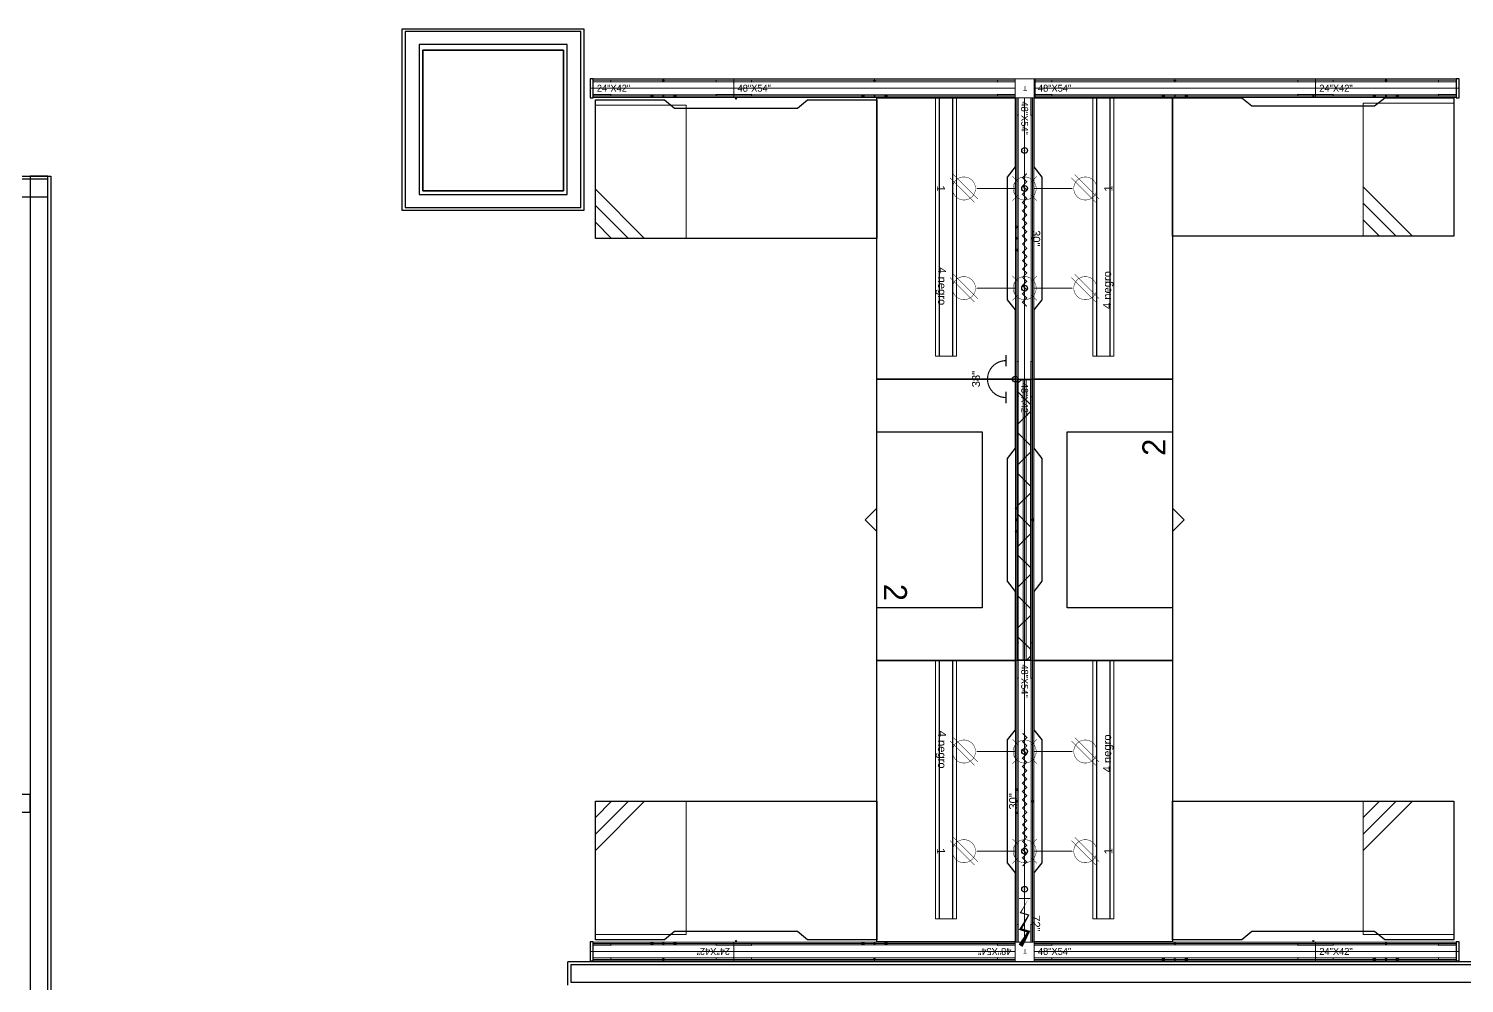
# Model space of a CAD drawing. Extents: x -170 to 1783, y -20 to 1205.
# Drawn here: x 1121.7 to 1366.8, y 743.8 to 906.7 of the extents above; entities that cross this region are included whole.
import ezdxf
from ezdxf.enums import TextEntityAlignment as Align

# ---------------------------------------------------------------- set-up
doc = ezdxf.new("R2010")
doc.units = 0
doc.header["$LTSCALE"] = 96
doc.header["$MEASUREMENT"] = 0
for name, color, linetype in [('A-WALL-EXIST_A', 7, 'Continuous'), ('DD2D', 7, 'Continuous'), ('DD2D_Geometry', 7, 'Continuous'), ('ELECTRI', 7, 'Continuous'), ('ENFASIS NEW', 7, 'Continuous'), ('I-E-FILL-DMSE_A', 7, 'Continuous'), ('I-E-WALL-DMSE_A', 7, 'Continuous'), ('I-E-WALL_A', 7, 'Continuous'), ('I-N-FILL-TNT_A', 7, 'Continuous'), ('I-N-WALL_A', 7, 'Continuous'), ('LATEFILE', 7, 'Continuous'), ('LATFILE', 7, 'Continuous'), ('LF', 7, 'Continuous'), ('S7000', 7, 'Continuous'), ('TEXT HARNESS', 7, 'Continuous'), ('X-BASE-04-EXISTING', 7, 'Continuous'), ('X-BASE-04-EXISTING_A', 7, 'Continuous')]:
    doc.layers.add(name, color=color, linetype=linetype)
doc.styles.add('ARIAL', font='arial.ttf')

# ---------------------------------------------------------------- blocks, each defined once
blk = doc.blocks.new('_BL_0001')
at = {"layer": 'X-BASE-04-EXISTING', "color": 92, "linetype": 'Continuous'}
for p, q in [((12, 12), (-12, 12)), ((-12, 12), (-12, -12)), ((12, -12), (12, 12)), ((-12, -12), (12, -12)), ((-12, -12), (-12, -12))]:
    blk.add_line(p, q, dxfattribs=at)
blk = doc.blocks.new('DD40102448AB')
at = {"color": 1}
for p, q in [((0.0035, -0.0035), (-0.0035, 0.0035)), ((0.0035, 0.0035), (-0.0035, -0.0035))]:
    blk.add_line(p, q, dxfattribs=at)
blk.add_lwpolyline([(-0.2662, -0.0417), (0.2662, -0.0417), (0.31, -0.0067), (0.61, -0.0067), (0.61, -0.6067), (-0.61, -0.6067), (-0.61, -0.0067), (-0.31, -0.0067)], close=True)
blk.add_point((0, 0))
blk.add_point((0, 0))
blk.add_point((0, 0), dxfattribs=at)
blk = doc.blocks.new('DD330148S')
at = {"color": 0, "linetype": 'Continuous', "lineweight": 0}
for p, q in [((0, 0.0304), (0, 0.045)), ((0, 0.045), (1.12, 0.045)), ((0, 0.0288), (0, 0.0304)), ((0, 0.03), (1.12, 0.03)), ((0, 0.0288), (1.12, 0.0288)), ((0, 0.0284), (0, 0.0288)), ((0, -0.0284), (0, 0.0284)), ((1.12, 0.0304), (1.12, 0.045)), ((1.12, 0.0288), (1.12, 0.0304)), ((1.12, 0.0284), (1.12, 0.0288)), ((1.12, -0.0284), (1.12, 0.0284)), ((0, -0.0288), (0, -0.0284)), ((0, -0.0304), (0, -0.0288)), ((0, -0.0288), (1.12, -0.0288)), ((0, -0.03), (1.12, -0.03)), ((0, -0.045), (0, -0.0304)), ((0, -0.045), (1.12, -0.045)), ((1.12, -0.0288), (1.12, -0.0284)), ((1.12, -0.0304), (1.12, -0.0288)), ((1.12, -0.045), (1.12, -0.0304))]:
    blk.add_line(p, q, dxfattribs=at)
blk = doc.blocks.new('S7012')
at = {"lineweight": 0}
for p, q in [((0.18, -0.577), (0.393, -0.364)), ((0.25, -0.577), (0.393, -0.434)), ((0.323, -0.577), (0.393, -0.507))]:
    blk.add_line(p, q, dxfattribs=at)
blk.add_lwpolyline([(0, 0), (0.393, 0), (0.393, -0.577), (0, -0.577)], close=True, dxfattribs=at)
blk = doc.blocks.new('LF4023027S')
at = {"layer": 'LATEFILE'}
for points in [[(0, 0), (0.762, 0), (0.762, -0.457), (0, -0.457)], [(0.331, -0.457), (0.381, -0.507), (0.431, -0.457)]]:
    blk.add_lwpolyline(points, close=True, dxfattribs=at)
at = {"layer": 'LATFILE', "insert": (0.6583, -0.3262), "char_height": 0.1, "width": 0.07696, "attachment_point": 1}
blk.add_mtext('2', dxfattribs=at)
blk = doc.blocks.new('829030')
at = {"color": 1}
for points in [[(0.1, 0.009, 0.005, 0.005, 0), (0.118, -0.009, 0.005, 0.005, 0), (0.136, 0.009, 0.005, 0.005, 0), (0.154, -0.009, 0.005, 0.005, 0), (0.172, 0.009, 0.005, 0.005, 0), (0.19, -0.009, 0.005, 0.005, 0), (0.208, 0.009, 0.005, 0.005, 0), (0.226, -0.009, 0.005, 0.005, 0), (0.244, 0.009, 0.005, 0.005, 0), (0.262, -0.009, 0.005, 0.005, 0), (0.28, 0.009, 0.005, 0.005, 0), (0.298, -0.009, 0.005, 0.005, 0), (0.316, 0.009, 0.005, 0.005, 0), (0.334, -0.009, 0.005, 0.005, 0), (0.352, 0.009, 0.005, 0.005, 0), (0.37, -0.009, 0.005, 0.005, 0), (0.388, 0.009, 0.005, 0.005, 0), (0.406, -0.009, 0.005, 0.005, 0), (0.424, 0.009, 0.005, 0.005, 0), (0.442, -0.009, 0.005, 0.005, 0), (0.46, 0.009, 0.005, 0.005, 0), (0.478, -0.009, 0.005, 0.005, 0), (0.496, 0.009, 0.005, 0.005, 0), (0.514, -0.009, 0.005, 0.005, 0), (0.532, 0.009, 0.005, 0.005, 0), (0.55, -0.009, 0, 0, 0)], [(0.676, 0.009, 0.005, 0.005, 0), (0.658, -0.009, 0.005, 0.005, 0), (0.64, 0.009, 0.005, 0.005, 0), (0.622, -0.009, 0.005, 0.005, 0), (0.604, 0.009, 0.005, 0.005, 0), (0.586, -0.009, 0.005, 0.005, 0), (0.568, 0.009, 0.005, 0.005, 0), (0.55, -0.009, 0, 0, 0)]]:
    blk.add_lwpolyline(points, format="xyseb", dxfattribs=at)
at = {"color": 1, "const_width": 0.002}
for points in [[(0.1385, 0.0265), (0.112, 0.053)], [(0.1915, 0.0265), (0.218, 0.053)], [(0.5705, 0.0265), (0.544, 0.053)], [(0.6235, 0.0265), (0.65, 0.053)], [(0.1385, -0.0265), (0.112, -0.053)], [(0.1915, -0.0265), (0.218, -0.053)], [(0.5705, -0.0265), (0.544, -0.053)], [(0.6235, -0.0265), (0.65, -0.053)]]:
    blk.add_lwpolyline(points, dxfattribs=at)
for points in [[(0.165, -0.05, -1), (0.165, 0.05, -1)], [(0.597, -0.05, 1), (0.597, 0.05, 1)]]:
    blk.add_lwpolyline(points, format="xyb", close=True, dxfattribs=at)
at = {"color": 1}
blk.add_circle((0, 0), 0.0125, dxfattribs=at)
blk.add_point((0, 0), dxfattribs=at)
at = {"layer": 'TEXT HARNESS', "color": 1, "style": 'ARIAL'}
blk.add_text('30"', height=0.03469, dxfattribs=at).set_placement((0.381, 0.05), align=Align.MIDDLE)
blk = doc.blocks.new('*X98')
at = {"color": 0}
for p, q in [((7.5281, 6.1139), (7.5811, 6.1669)), ((7.6746, 6.1139), (7.6216, 6.1669)), ((7.7049, 6.1139), (7.7579, 6.1669)), ((7.8514, 6.1139), (7.7984, 6.1669)), ((7.8817, 6.1139), (7.9347, 6.1669)), ((8.0282, 6.1139), (7.9752, 6.1669)), ((8.0585, 6.1139), (8.1115, 6.1669)), ((8.205, 6.1139), (8.152, 6.1669)), ((8.2353, 6.1139), (8.2883, 6.1669)), ((8.3818, 6.1139), (8.3288, 6.1669)), ((8.412, 6.1139), (8.465, 6.1669)), ((8.5585, 6.1139), (8.5055, 6.1669)), ((8.5888, 6.1139), (8.6418, 6.1669)), ((8.6971, 6.1521), (8.6823, 6.1669)), ((7.4979, 6.1139), (7.4811, 6.1307))]:
    blk.add_line(p, q, dxfattribs=at)
blk = doc.blocks.new('808648')
at = {"color": 5}
for p, q in [((-1.216, 0), (0, 0)), ((-1.216, -0.053), (-1.216, 0)), ((0, 0), (0, -0.053)), ((0, -0.053), (-1.216, -0.053))]:
    blk.add_line(p, q, dxfattribs=at)
blk.add_blockref('*X98', (-8.6971, -6.1669), dxfattribs=at)
blk = doc.blocks.new('817738')
at = {"color": 3, "const_width": 0.005}
blk.add_lwpolyline([(0.08, 0.04, 1), (-0.08, 0.04)], format="xyb", dxfattribs=at)
for points in [[(-0.055, 0.04), (-0.105, 0.04)], [(0.055, 0.04), (0.105, 0.04)]]:
    blk.add_lwpolyline(points, dxfattribs=at)
at = {"color": 3}
blk.add_circle((0, 0), 0.0125, dxfattribs=at)
blk.add_point((0, 0), dxfattribs=at)
at = {"layer": 'TEXT HARNESS', "color": 3, "style": 'ARIAL'}
blk.add_text('38"', height=0.03469, dxfattribs=at).set_placement((0, 0.17), align=Align.MIDDLE)
blk = doc.blocks.new('8065E1C')
at = {"color": 1, "const_width": 0.005}
blk.add_lwpolyline([(0.025, -0.04), (-0.025, -0.04)], dxfattribs=at)
at = {"color": 1}
for points in [[(0, -0.04, 0.005, 0.005, 0), (0, -0.165, 0.025, 0, 0), (0, -0.2114, 0, 0, 0)], [(-0.0601, -0.309, 0.002, 0.002, 0), (0.046, -0.2029, 0.002, 0.002, 0)], [(-0.046, -0.3231, 0.002, 0.002, 0), (0.0601, -0.217, 0.002, 0.002, 0)]]:
    blk.add_lwpolyline(points, format="xyseb", dxfattribs=at)
at = {"color": 1, "const_width": 0.002}
blk.add_lwpolyline([(-0.05, -0.263, -1), (0.05, -0.263, -1)], format="xyb", close=True, dxfattribs=at)
at = {"color": 1}
blk.add_circle((0, 0), 0.0125, dxfattribs=at)
blk.add_point((0, 0), dxfattribs=at)
at = {"layer": 'TEXT HARNESS', "color": 1, "style": 'ARIAL'}
blk.add_text('1', height=0.0347, dxfattribs=at).set_placement((0, -0.363), align=Align.MIDDLE)
blk = doc.blocks.new('8065E4C')
at = {"color": 1, "const_width": 0.005}
blk.add_lwpolyline([(0.025, -0.04), (-0.025, -0.04)], dxfattribs=at)
at = {"color": 1}
for points in [[(0, -0.04, 0.005, 0.005, 0), (0, -0.165, 0.025, 0, 0), (0, -0.2114, 0, 0, 0)], [(-0.0601, -0.309, 0.002, 0.002, 0), (0.046, -0.2029, 0.002, 0.002, 0)], [(-0.046, -0.3231, 0.002, 0.002, 0), (0.0601, -0.217, 0.002, 0.002, 0)]]:
    blk.add_lwpolyline(points, format="xyseb", dxfattribs=at)
at = {"color": 1, "const_width": 0.002}
blk.add_lwpolyline([(-0.05, -0.263, -1), (0.05, -0.263, -1)], format="xyb", close=True, dxfattribs=at)
at = {"color": 1}
blk.add_circle((0, 0), 0.0125, dxfattribs=at)
blk.add_point((0, 0), dxfattribs=at)
at = {"layer": 'TEXT HARNESS', "color": 1, "style": 'ARIAL'}
blk.add_text('4 negro', height=0.03469, dxfattribs=at).set_placement((-0.0081, -0.363), align=Align.MIDDLE)
blk = doc.blocks.new('818072')
at = {"color": 1}
blk.add_lwpolyline([(0.04, 0.0177, 0, 0.005, 0), (0.1012, -0.0177, 0.005, 0.005, 0), (0.112, 0.0177, 0.005, 0.01, 0), (0.173, -0.0176, 0.01, 0.01, 0), (0.184, 0.0177, 0.01, 0.02, 0), (0.245, -0.0176, 0.02, 0.02, 0)], format="xyseb", dxfattribs=at)
at = {"color": 1, "const_width": 0.005}
blk.add_lwpolyline([(0.04, 0.025), (0.04, -0.025)], dxfattribs=at)
at = {"color": 1}
blk.add_circle((0, 0), 0.0125, dxfattribs=at)
blk.add_point((0, 0), dxfattribs=at)
at = {"layer": 'TEXT HARNESS', "color": 1, "style": 'ARIAL'}
blk.add_text('72"', height=0.03469, dxfattribs=at).set_placement((0.148, 0.05), align=Align.MIDDLE)
blk = doc.blocks.new('DD101024422D')
at = {"color": 1, "linetype": 'Continuous', "lineweight": 0}
for p, q in [((0, -0.0255), (0, 0.0255)), ((0.0017, 0.0275), (0.0218, 0.0275)), ((0.002, 0.0275), (0.0215, 0.0275)), ((0.0747, 0.0275), (0.0215, 0.0275)), ((0.0747, 0.0275), (0.075, 0.0275)), ((0.0765, 0.026), (0.0765, 0.0343)), ((0.5335, 0.0343), (0.0765, 0.0343)), ((0.5335, 0.0343), (0.5335, 0.026)), ((0.5353, 0.0275), (0.535, 0.0275)), ((0.5353, 0.0275), (0.5885, 0.0275)), ((0.6083, 0.0275), (0.5882, 0.0275)), ((0.608, 0.0275), (0.5885, 0.0275)), ((0.61, -0.0255), (0.61, 0.0255)), ((0.025, -0.0275), (0.002, -0.0275)), ((0.025, -0.0275), (0.0747, -0.0275)), ((0.0747, -0.0275), (0.075, -0.0275)), ((0.0765, -0.0343), (0.0765, -0.026)), ((0.5335, -0.0343), (0.0765, -0.0343)), ((0.5335, -0.026), (0.5335, -0.0343)), ((0.5353, -0.0275), (0.535, -0.0275)), ((0.585, -0.0275), (0.5353, -0.0275)), ((0.585, -0.0275), (0.608, -0.0275))]:
    blk.add_line(p, q, dxfattribs=at)
at = {"color": 1}
for p, q in [((0.3015, 0.0379), (0.3085, 0.0308)), ((0.3015, 0.0308), (0.3085, 0.0379)), ((0.3015, -0.0379), (0.3085, -0.0308)), ((0.3015, -0.0308), (0.3085, -0.0379))]:
    blk.add_line(p, q, dxfattribs=at)
for centre in [(0.255, -0.0343), (0.355, -0.0343)]:
    blk.add_circle(centre, 0.005, dxfattribs=at)
at = {"color": 1, "linetype": 'Continuous', "lineweight": 0}
for centre, radius, start, end in [((0.002, 0.0255), 0.00203, 90, 180), ((0.075, 0.026), 0.00151, 10.02098, 90), ((0.075, 0.026), 0.00151, 0, 10.02098), ((0.535, 0.026), 0.00151, 90, 169.97902), ((0.535, 0.026), 0.00151, 169.97902, 180), ((0.535, 0.026), 0.00151, 169.97902, 180), ((0.608, 0.0255), 0.00203, 0, 90), ((0.002, -0.0255), 0.00203, 180, 270), ((0.075, -0.026), 0.00151, 270, 349.97902), ((0.075, -0.026), 0.00151, 349.97902, 0), ((0.535, -0.026), 0.00151, 180, 190.02098), ((0.535, -0.026), 0.00151, 180, 190.02098), ((0.535, -0.026), 0.00151, 190.02098, 270), ((0.608, -0.0255), 0.00203, 270, 0)]:
    blk.add_arc(centre, radius, start, end, dxfattribs=at)
at = {"color": 1}
for p in [(0.305, 0.0343), (0.305, -0.0343)]:
    blk.add_point(p, dxfattribs=at)
at = {"insert": (0.0165, 0.0151), "char_height": 0.03, "attachment_point": 1}
blk.add_mtext_dynamic_manual_height_columns('24"X42"', width=75.494015, gutter_width=12.5, heights=[0], dxfattribs=at)
blk = doc.blocks.new('SPACE_DD10102442')
at = {"linetype": 'Continuous', "lineweight": 0}
blk.add_blockref('DD101024422D', (0, 0), dxfattribs=at)
blk = doc.blocks.new('DD101048542D')
at = {"color": 3, "linetype": 'Continuous', "lineweight": 0}
for p, q in [((0, -0.0255), (0, 0.0255)), ((0.0017, 0.0275), (0.0218, 0.0275)), ((0.002, 0.0275), (0.0215, 0.0275)), ((0.0747, 0.0275), (0.0215, 0.0275)), ((0.0747, 0.0275), (0.075, 0.0275)), ((0.0765, 0.026), (0.0765, 0.0343)), ((1.1435, 0.0343), (0.0765, 0.0343)), ((1.1435, 0.0343), (1.1435, 0.026)), ((1.1453, 0.0275), (1.145, 0.0275)), ((1.1453, 0.0275), (1.1985, 0.0275)), ((1.2183, 0.0275), (1.1982, 0.0275)), ((1.218, 0.0275), (1.1985, 0.0275)), ((1.22, -0.0255), (1.22, 0.0255)), ((0.025, -0.0275), (0.002, -0.0275)), ((0.025, -0.0275), (0.0747, -0.0275)), ((0.0747, -0.0275), (0.075, -0.0275)), ((0.0765, -0.0343), (0.0765, -0.026)), ((1.1435, -0.0343), (0.0765, -0.0343)), ((1.1435, -0.026), (1.1435, -0.0343)), ((1.1453, -0.0275), (1.145, -0.0275)), ((1.195, -0.0275), (1.1453, -0.0275)), ((1.195, -0.0275), (1.218, -0.0275))]:
    blk.add_line(p, q, dxfattribs=at)
at = {"color": 3}
for p, q in [((0.6065, 0.0379), (0.6135, 0.0308)), ((0.6065, 0.0308), (0.6135, 0.0379)), ((0.6065, -0.0379), (0.6135, -0.0308)), ((0.6065, -0.0308), (0.6135, -0.0379))]:
    blk.add_line(p, q, dxfattribs=at)
for centre in [(0.56, -0.0343), (0.66, -0.0343)]:
    blk.add_circle(centre, 0.005, dxfattribs=at)
at = {"color": 3, "linetype": 'Continuous', "lineweight": 0}
for centre, radius, start, end in [((0.002, 0.0255), 0.00203, 90, 180), ((0.075, 0.026), 0.00151, 10.02098, 90), ((0.075, 0.026), 0.00151, 0, 10.02098), ((1.145, 0.026), 0.00151, 90, 169.97902), ((1.145, 0.026), 0.00151, 169.97902, 180), ((1.145, 0.026), 0.00151, 169.97902, 180), ((1.218, 0.0255), 0.00203, 0, 90), ((0.002, -0.0255), 0.00203, 180, 270), ((0.075, -0.026), 0.00151, 270, 349.97902), ((0.075, -0.026), 0.00151, 349.97902, 0), ((1.145, -0.026), 0.00151, 180, 190.02098), ((1.145, -0.026), 0.00151, 180, 190.02098), ((1.145, -0.026), 0.00151, 190.02098, 270), ((1.218, -0.0255), 0.00203, 270, 0)]:
    blk.add_arc(centre, radius, start, end, dxfattribs=at)
at = {"color": 3}
for p in [(0.61, 0.0343), (0.61, -0.0343)]:
    blk.add_point(p, dxfattribs=at)
at = {"insert": (0.0165, 0.0151), "char_height": 0.03, "attachment_point": 1}
blk.add_mtext_dynamic_manual_height_columns('48"X54"', width=75.494015, gutter_width=12.5, heights=[0], dxfattribs=at)
blk = doc.blocks.new('SPACE_DD10104854')
at = {"linetype": 'Continuous', "lineweight": 0}
blk.add_blockref('DD101048542D', (0, 0), dxfattribs=at)
blk = doc.blocks.new('DD101048422D')
at = {"color": 1, "linetype": 'Continuous', "lineweight": 0}
for p, q in [((0, -0.0255), (0, 0.0255)), ((0.0017, 0.0275), (0.0218, 0.0275)), ((0.002, 0.0275), (0.0215, 0.0275)), ((0.0747, 0.0275), (0.0215, 0.0275)), ((0.0747, 0.0275), (0.075, 0.0275)), ((0.0765, 0.026), (0.0765, 0.0343)), ((1.1435, 0.0343), (0.0765, 0.0343)), ((1.1435, 0.0343), (1.1435, 0.026)), ((1.1453, 0.0275), (1.145, 0.0275)), ((1.1453, 0.0275), (1.1985, 0.0275)), ((1.2183, 0.0275), (1.1982, 0.0275)), ((1.218, 0.0275), (1.1985, 0.0275)), ((1.22, -0.0255), (1.22, 0.0255)), ((0.025, -0.0275), (0.002, -0.0275)), ((0.025, -0.0275), (0.0747, -0.0275)), ((0.0747, -0.0275), (0.075, -0.0275)), ((0.0765, -0.0343), (0.0765, -0.026)), ((1.1435, -0.0343), (0.0765, -0.0343)), ((1.1435, -0.026), (1.1435, -0.0343)), ((1.1453, -0.0275), (1.145, -0.0275)), ((1.195, -0.0275), (1.1453, -0.0275)), ((1.195, -0.0275), (1.218, -0.0275))]:
    blk.add_line(p, q, dxfattribs=at)
at = {"color": 1}
for p, q in [((0.6065, 0.0379), (0.6135, 0.0308)), ((0.6065, 0.0308), (0.6135, 0.0379)), ((0.6065, -0.0379), (0.6135, -0.0308)), ((0.6065, -0.0308), (0.6135, -0.0379))]:
    blk.add_line(p, q, dxfattribs=at)
for centre in [(0.56, -0.0343), (0.66, -0.0343)]:
    blk.add_circle(centre, 0.005, dxfattribs=at)
at = {"color": 1, "linetype": 'Continuous', "lineweight": 0}
for centre, radius, start, end in [((0.002, 0.0255), 0.00203, 90, 180), ((0.075, 0.026), 0.00151, 10.02098, 90), ((0.075, 0.026), 0.00151, 0, 10.02098), ((1.145, 0.026), 0.00151, 90, 169.97902), ((1.145, 0.026), 0.00151, 169.97902, 180), ((1.145, 0.026), 0.00151, 169.97902, 180), ((1.218, 0.0255), 0.00203, 0, 90), ((0.002, -0.0255), 0.00203, 180, 270), ((0.075, -0.026), 0.00151, 270, 349.97902), ((0.075, -0.026), 0.00151, 349.97902, 0), ((1.145, -0.026), 0.00151, 180, 190.02098), ((1.145, -0.026), 0.00151, 180, 190.02098), ((1.145, -0.026), 0.00151, 190.02098, 270), ((1.218, -0.0255), 0.00203, 270, 0)]:
    blk.add_arc(centre, radius, start, end, dxfattribs=at)
at = {"color": 1}
for p in [(0.61, 0.0343), (0.61, -0.0343)]:
    blk.add_point(p, dxfattribs=at)
at = {"insert": (0.0165, 0.0151), "char_height": 0.03, "attachment_point": 1}
blk.add_mtext_dynamic_manual_height_columns('48"X42"', width=75.494015, gutter_width=12.5, heights=[0], dxfattribs=at)
blk = doc.blocks.new('SPACE_DD10104842')
at = {"linetype": 'Continuous', "lineweight": 0}
blk.add_blockref('DD101048422D', (0, 0), dxfattribs=at)
blk = doc.blocks.new('DD3021422D')
for p, q in [((0, 0.041), (0, -0.041)), ((0.012, 0.041), (0, 0.041)), ((0.012, -0.041), (0.012, 0.041)), ((0, -0.041), (0.012, -0.041))]:
    blk.add_line(p, q)
blk = doc.blocks.new('SPACE_DD302142')
at = {"linetype": 'Continuous', "lineweight": 0}
blk.add_blockref('DD3021422D', (0, 0), dxfattribs=at)
blk = doc.blocks.new('A$C4F8F668E')
at = {"layer": 'DD2D', "linetype": 'Continuous', "lineweight": 0}
for p, q in [((0.47, 150.44), (24.49, 150.44)), ((24.49, 150.44), (72.52, 150.44)), ((75.75, 150.44), (123.78, 150.44)), ((123.78, 150.44), (147.8, 150.44)), ((0.47, 149.09), (0, 149.09)), ((0.47, 149.09), (24.49, 149.09)), ((0.47, 147.74), (24.49, 147.74)), ((24.49, 149.09), (24.49, 149.09)), ((24.49, 149.09), (72.52, 149.09)), ((24.49, 147.74), (72.52, 147.74)), ((72.52, 149.09), (72.52, 149.09)), ((72.78, 147.48), (72.78, 99.45)), ((74.13, 147.48), (74.13, 99.45)), ((75.48, 147.48), (75.48, 99.45)), ((75.75, 149.09), (123.78, 149.09)), ((75.75, 147.74), (123.78, 147.74)), ((123.78, 149.09), (123.78, 149.09)), ((123.78, 149.09), (147.8, 149.09)), ((123.78, 147.74), (147.8, 147.74)), ((147.8, 149.09), (148.27, 149.09)), ((72.78, 99.45), (72.78, 51.41)), ((74.13, 99.45), (74.13, 99.44)), ((74.13, 99.45), (74.13, 51.41)), ((74.13, 99.45), (74.13, 51.41)), ((75.48, 99.45), (75.48, 51.41)), ((72.78, 51.41), (72.78, 3.38)), ((74.13, 51.41), (74.13, 51.41)), ((74.13, 51.41), (74.13, 3.38)), ((75.48, 51.41), (75.48, 3.38)), ((24.49, 3.12), (0.47, 3.12)), ((72.52, 3.12), (24.49, 3.12)), ((74.13, 3.38), (74.13, 3.38)), ((75.75, 3.12), (123.78, 3.12)), ((123.78, 3.12), (147.8, 3.12)), ((0.47, 1.77), (0, 1.77)), ((24.49, 1.77), (0.47, 1.77)), ((24.49, 0.42), (0.47, 0.42)), ((24.49, 1.77), (24.48, 1.77)), ((72.52, 1.77), (24.49, 1.77)), ((72.52, 0.42), (24.49, 0.42)), ((75.75, 1.77), (123.78, 1.77)), ((75.75, 0.42), (123.78, 0.42)), ((123.78, 1.77), (123.78, 1.77)), ((123.78, 1.77), (147.8, 1.77)), ((123.78, 0.42), (147.8, 0.42)), ((147.8, 1.77), (148.27, 1.77))]:
    blk.add_line(p, q, dxfattribs=at)
at = {"layer": 'DD2D_Geometry', "linetype": 'Continuous', "lineweight": 0}
for points in [[(0.47, 150.21), (24.49, 150.21), (24.49, 150.68), (0.47, 150.68)], [(24.49, 150.21), (72.52, 150.21), (72.52, 150.68), (24.49, 150.68)], [(72.52, 147.48), (75.9, 147.48), (75.9, 150.71), (72.52, 150.71)], [(75.75, 150.21), (123.78, 150.21), (123.78, 150.68), (75.75, 150.68)], [(123.78, 150.21), (147.8, 150.21), (147.8, 150.68), (123.78, 150.68)], [(0.47, 147.51), (24.49, 147.51), (24.49, 147.98), (0.47, 147.98)], [(24.49, 149.09), (24.49, 149.09), (24.49, 149.09), (24.49, 149.09)], [(24.49, 147.51), (72.52, 147.51), (72.52, 147.98), (24.49, 147.98)], [(72.55, 147.48), (72.55, 99.45), (73.02, 99.45), (73.02, 147.48)], [(75.25, 147.48), (75.25, 99.45), (75.72, 99.45), (75.72, 147.48)], [(75.75, 147.51), (123.78, 147.51), (123.78, 147.98), (75.75, 147.98)], [(123.78, 149.09), (123.78, 149.09), (123.78, 149.09), (123.78, 149.09)], [(123.78, 147.51), (147.8, 147.51), (147.8, 147.98), (123.78, 147.98)], [(72.55, 99.45), (72.55, 51.41), (73.02, 51.41), (73.02, 99.45)], [(73.9, 99.45), (73.9, 51.41), (74.37, 51.41), (74.37, 99.45)], [(74.13, 99.45), (74.13, 99.45), (74.13, 99.44), (74.13, 99.44)], [(75.25, 99.45), (75.25, 51.41), (75.72, 51.41), (75.72, 99.45)], [(72.55, 51.41), (72.55, 3.38), (73.02, 3.38), (73.02, 51.41)], [(74.13, 51.41), (74.13, 51.41), (74.13, 51.41), (74.13, 51.41)], [(75.25, 51.41), (75.25, 3.38), (75.72, 3.38), (75.72, 51.41)], [(24.49, 3.36), (0.47, 3.36), (0.47, 2.88), (24.49, 2.88)], [(72.52, 3.36), (24.49, 3.36), (24.49, 2.88), (72.52, 2.88)], [(72.52, 3.38), (72.52, 0), (75.75, 0), (75.75, 3.38)], [(75.75, 2.88), (123.78, 2.88), (123.78, 3.36), (75.75, 3.36)], [(123.78, 2.88), (147.8, 2.88), (147.8, 3.36), (123.78, 3.36)], [(24.49, 0.66), (0.47, 0.66), (0.47, 0.18), (24.49, 0.18)], [(24.49, 1.77), (24.48, 1.77), (24.48, 1.77), (24.49, 1.77)], [(72.52, 0.66), (24.49, 0.66), (24.49, 0.18), (72.52, 0.18)], [(75.75, 0.18), (123.78, 0.18), (123.78, 0.66), (75.75, 0.66)], [(123.78, 1.77), (123.78, 1.77), (123.78, 1.77), (123.78, 1.77)], [(123.78, 0.18), (147.8, 0.18), (147.8, 0.66), (123.78, 0.66)]]:
    blk.add_lwpolyline(points, close=True, dxfattribs=at)
at = {"layer": 'DD2D_Geometry', "linetype": 'Continuous', "lineweight": 0, "xscale": 39.3700787401575, "yscale": 39.3700787401575, "zscale": 39.3700787401575}
for name, p, rotation in [('SPACE_DD302142', (0.47, 149.09), 180), ('SPACE_DD10104854', (74.13, 147.48), 270), ('SPACE_DD10104842', (74.13, 99.45), 270), ('SPACE_DD10104854', (74.13, 51.41), 270), ('SPACE_DD302142', (0.47, 1.77), 180), ('SPACE_DD10102442', (24.49, 1.77), 180), ('SPACE_DD10104854', (72.52, 1.77), 180)]:
    blk.add_blockref(name, p, dxfattribs=dict(at, rotation=rotation))
for name, p in [('SPACE_DD10102442', (0.47, 149.09)), ('SPACE_DD10104854', (24.49, 149.09)), ('SPACE_DD10104854', (75.75, 149.09)), ('SPACE_DD10102442', (123.78, 149.09)), ('SPACE_DD302142', (147.8, 149.09)), ('SPACE_DD10104854', (75.75, 1.77)), ('SPACE_DD10102442', (123.78, 1.77)), ('SPACE_DD302142', (147.8, 1.77))]:
    blk.add_blockref(name, p, dxfattribs=at)
at = {"layer": 'ELECTRI', "lineweight": 0, "xscale": 39.37007874015748, "yscale": 39.37007874015748, "zscale": 39.37007874015748}
for name, p, rotation in [('829030', (74.13, 138.48), 270), ('8065E1C', (74.13, 131.98), 270), ('8065E1C', (74.13, 131.98), 89.99999999999999), ('8065E4C', (74.13, 114.97), 270), ('8065E4C', (74.13, 114.97), 89.99999999999999), ('817738', (72.52, 99.45), 89.99999999999999), ('808648', (73.05, 99.37), 89.99999999999999), ('8065E4C', (74.13, 35.89), 270), ('829030', (74.13, 12.38), 89.99999999999999), ('8065E4C', (74.13, 35.89), 89.99999999999999), ('8065E1C', (74.13, 18.88), 270), ('8065E1C', (74.13, 18.88), 89.99999999999999), ('818072', (74.13, 12.38), 270)]:
    blk.add_blockref(name, p, dxfattribs=dict(at, rotation=rotation))
at = {"layer": 'ENFASIS NEW', "linetype": 'Continuous', "lineweight": 0, "xscale": 39.37007874015748, "yscale": 39.37007874015748, "zscale": 39.37007874015748}
for p in [(24.88, 147.35), (123.39, 147.74)]:
    blk.add_blockref('DD40102448AB', p, dxfattribs=at)
for p, rotation in [((72.78, 123.46), 270), ((75.49, 123.46), 89.99999999999999), ((72.78, 75.43), 270), ((75.49, 75.43), 89.99999999999999), ((72.78, 27.4), 270), ((75.49, 27.4), 89.99999999999999), ((24.88, 3.51), 180), ((123.39, 3.51), 180)]:
    blk.add_blockref('DD40102448AB', p, dxfattribs=dict(at, rotation=rotation))
at = {"layer": 'ENFASIS NEW', "lineweight": 0, "xscale": 39.3700787401575, "yscale": 39.3700787401575, "zscale": 39.3700787401575, "rotation": 270}
for p in [(60.71, 147.48), (87.56, 147.48), (60.71, 51.41), (87.56, 51.41)]:
    blk.add_blockref('DD330148S', p, dxfattribs=at)
at = {"layer": 'LF', "lineweight": 0, "xscale": 39.37007874015748, "yscale": 39.37007874015748, "zscale": 39.37007874015748}
for p, rotation in [((66.89, 90.43), 270), ((81.38, 60.43), 89.99999999999999)]:
    blk.add_blockref('LF4023027S', p, dxfattribs=dict(at, rotation=rotation))
at = {"layer": 'S7000', "linetype": 'Continuous', "lineweight": 0, "xscale": -39.37007874015748, "yscale": 39.37007874015748, "zscale": 39.37007874015748}
for p in [(16.34, 146.18), (147.4, 146.57)]:
    blk.add_blockref('S7012', p, dxfattribs=at)
at = {"layer": 'S7000', "linetype": 'Continuous', "lineweight": 0, "xscale": 39.37007874015748, "yscale": 39.37007874015748, "zscale": 39.37007874015748, "rotation": 180}
for p in [(16.34, 4.68), (147.4, 4.68)]:
    blk.add_blockref('S7012', p, dxfattribs=at)
at = {"layer": 'DD2D_Geometry', "linetype": 'Continuous', "lineweight": 0}
for p in [(74.54, 149.5), (74.54, 2.17)]:
    blk.add_text('T', height=0.807, rotation=180, dxfattribs=at).set_placement(p)

msp = doc.modelspace()

# ---------------------------------------------------------------- linework, layer by layer
at = {"layer": 'A-WALL-EXIST_A', "color": 2, "linetype": 'Continuous'}
for p, q in [((1213.625, 904), (1188.375, 904)), ((1188.375, 904), (1188.375, 878.375)), ((1189, 903), (1213, 903)), ((1189, 879), (1189, 903)), ((1213, 903), (1213, 879)), ((1213.625, 878.375), (1213.625, 904)), ((1188.375, 878.375), (1213.625, 878.375)), ((1213, 879), (1189, 879))]:
    msp.add_line(p, q, dxfattribs=at)
at = {"layer": 'I-E-FILL-DMSE_A', "color": 132, "linetype": 'Continuous'}
msp.add_3dface([(1186.00006, 876.1875), (1216.00006, 876.1875), (1216.00006, 906.1875), (1186.00006, 906.1875)], dxfattribs=at)
at = {"layer": 'I-E-WALL-DMSE_A', "color": 40, "linetype": 'Continuous'}
for p, q in [((1185.5, 906.6875), (1216.5, 906.6875)), ((1185.5, 875.6875), (1185.5, 906.6875)), ((1185.5, 906.6875), (1185.5, 906.6875)), ((1216.5, 906.6875), (1216.5, 875.6875)), ((1216.5, 875.6875), (1185.5, 875.6875))]:
    msp.add_line(p, q, dxfattribs=at)
at = {"layer": 'I-E-WALL_A', "color": 132, "linetype": 'Continuous'}
for p, q in [((1213.625, 904), (1188.375, 904)), ((1188.375, 904), (1188.375, 878.375)), ((1189, 903), (1213, 903)), ((1189, 879), (1189, 903)), ((1213, 903), (1213, 879)), ((1213.625, 878.375), (1213.625, 904)), ((1188.375, 878.375), (1213.625, 878.375)), ((1213, 879), (1189, 879))]:
    msp.add_line(p, q, dxfattribs=at)
at = {"layer": 'I-N-FILL-TNT_A', "color": 47, "linetype": 'Continuous'}
for points in [[(868.99999, 878), (1124.99999, 878), (1124.99999, 880.99999), (868.99999, 880.99999)], [(1122, 881.5), (1122, 705), (1124.99999, 705), (1124.99999, 881.5)], [(1118, 773.00001), (1122, 773.00001), (1122, 775.99999), (1118, 775.99999)], [(1492.5, 746.9375), (1214.25, 746.9375), (1214.25, 743.9375), (1492.5, 743.9375)]]:
    msp.add_3dface(points, dxfattribs=at)
at = {"layer": 'I-N-WALL_A', "color": 2, "linetype": 'Continuous'}
for p, q in [((868.49999, 881.5), (1125.5, 881.5)), ((1125.5, 881.5), (1125.5, 704.5)), ((1493, 747.4375), (1213.75, 747.4375)), ((1493, 747.4375), (1213.75, 747.4375)), ((1213.75, 743.4375), (1213.75, 747.4375))]:
    msp.add_line(p, q, dxfattribs=at)

# ---------------------------------------------------------------- block references
at = {"linetype": 'Continuous', "lineweight": 0}
msp.add_blockref('A$C4F8F668E', (1217.59496, 747.4375), dxfattribs=at)
at = {"layer": 'X-BASE-04-EXISTING_A', "color": 92, "linetype": 'Continuous'}
msp.add_blockref('_BL_0001', (1201, 891), dxfattribs=at)

doc.saveas('drawing.dxf')
